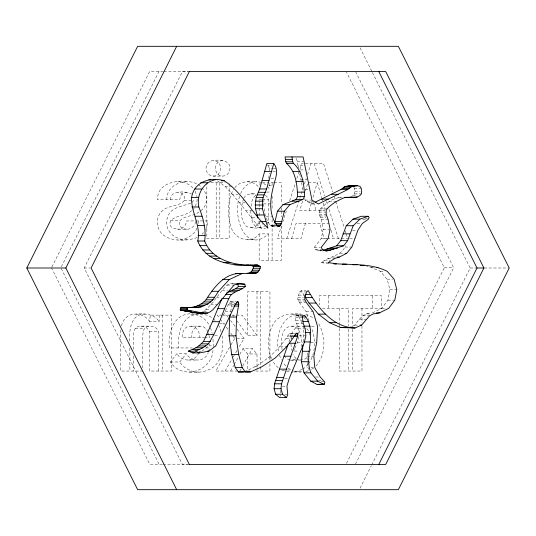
<?xml version="1.0" encoding="UTF-8"?>
<svg xmlns="http://www.w3.org/2000/svg" width="536" height="536" viewBox="0 0 536 536"><rect width="100%" height="100%" fill="white"/><g stroke="black" fill="none" stroke-linecap="round" stroke-linejoin="round"><path stroke-width="0.4" stroke-dasharray="2.68 2.01" d="M309.038 321.064L306.21 311.764L299.322 302.351L297.875 299.497L297.909 297.755L299.57 291.959L301.299 290.613L305.909 290.613M230.721 311.55L231.874 304.22L231.478 302.096L230.493 301.534L228.175 304.937L222.474 317.091M303.282 341.928L303.718 332.595L303.215 326.136M120.814 330.049L120.54 371.046L142.804 371.046M159.5 315.121L159.098 321.58L149.772 321.58L150.174 315.121L171.681 315.121L171.681 371.046L149.41 371.046L149.41 331.516C147.179 326.116 139.574 324.347 135.266 328.28L133.926 331.087L133.477 335.194L133.477 350.202M213.221 346.665L213.026 338.993M259.92 185.148L260.107 182.796L268.911 182.796M251.109 206.286C251.377 202.139 252.483 197.369 256.108 194.87M197.127 199.184L196.859 202.24L195.037 206.923M166.843 199.807C166.2 184.451 185.657 177.47 197.57 184.257M322.344 250.902L318.002 250.547L315.597 249.582L314.337 247.377L321.272 238.42L323.175 229.2L321.151 219.345L319.235 214.212L319.295 210.045C325.044 203.76 333.191 197.288 342.102 197.416M301.225 346.752C301.875 339.301 301.453 326.766 291.577 326.129C280.542 327.101 281.038 341.553 282.103 349.666M310.197 350.665L310.344 349.097M291.202 338.685C291.356 333.037 294.338 326.163 300.91 326.129L303.718 326.839M294.954 348.058L297.292 342.765L298.947 335.831L298.338 328.843L295.818 320.749L295.751 315.885L297.627 315.295L301.466 315.295M265.28 216.028L263.491 203.894L264.261 197.583M350.256 197.081L352.768 195.774L354.49 193.911L354.812 191.285L354.256 188.183L353.063 186.354M198.313 223.391L198.648 220.946M268.677 178.448L269.487 173.048M170.448 199.807L170.897 196.88L172.244 194.508C177.617 191.03 185.711 191.466 191.506 193.69M372.533 312.897L381.793 308.327L387.923 300.127L389.866 289.621L387.186 279.176L380.359 271.33L371.153 267.437L366.745 266.6M195.573 221.649C194.347 232.195 178.863 230.212 171.862 227.539A5.072 4.389 -90 0 1 170.549 220.825C176.217 214.795 186.24 216.31 192.136 210.266M307.269 360.293L306.94 356.333L307.785 352.279M197.161 237.522C183.674 242.627 158.087 241.904 157.376 222.648A14.264 12.348 -90 0 1 163.145 210.179C169.215 205.067 178.87 206.688 184.176 200.705C186.066 196.518 182.233 191.995 177.838 192.411M191.975 202.467L193.503 200.705L194.012 198.461M212.96 350.397C211.733 371.622 181.959 380.372 170.448 362.001L176.806 353.787L186.139 353.787L188.444 356.52L191.164 358.477A18.103 15.678 -90 0 0 202.233 359.207L205.811 356.728L208.337 352.882M208.692 351.469L209.589 347.944L204.926 347.944M302.498 201.268L299.771 210.661L324.615 210.661M305.46 191.097L307.966 182.488L317.292 182.488L321.694 197.784M309.098 210.661L311.831 201.268M312.97 197.355L317.292 182.488M291.624 238.728L296.147 223.217L329.024 223.217M305.473 223.217L300.957 238.728L277.346 238.728L281.199 226.842M239.746 196.41C232.081 214.306 244.584 255.505 268.502 233.87L259.169 233.87C251.699 244.342 234.674 239.525 231.364 227.767C227.231 215.499 227.076 200.953 233.475 189.416M282.74 222.092L286.331 210.996M289.668 200.699L295.577 182.481M296.864 178.522L298.914 172.183M299.946 169.014L301.741 163.467L323.516 163.467L332.709 191.989M286.673 238.728L298.485 202.286M299.771 198.327L302.853 188.819M304.394 184.062L306.19 178.522M307.476 174.562L311.068 163.467M288.924 341.747L290.646 336.487L290.465 333.265L295.075 333.265M121.545 325.821C122.744 319.014 128.801 313.62 135.849 314.089C144.104 313.506 154.221 313.58 159.098 321.58M243.585 198.796C240.711 207.439 239.559 219.74 246.654 226.621C252.215 228.651 259.042 228.49 264.61 226.587M280.127 396.292L280.596 395.005M328.916 263.652L321.245 262.647C328.883 256.087 341.713 256.476 345.499 245.589M293.621 351.087L294.619 348.815M196.973 228.108C193.992 235.706 185.597 239.766 177.744 239.76M205.63 229.622L207.311 225.837L207.981 220.946L186.387 220.946C186.407 225.757 182.186 229.395 177.476 229.167M158.743 371.046L158.743 331.516C156.512 326.116 148.907 324.347 144.599 328.28L143.253 331.087L142.804 335.194L142.804 369.378M266.164 218.266L269.97 225.388L272.167 226.172L273.099 225.911L274.579 223.606M202.025 351.14L208.839 345.894L209.918 343.737M51.892 267.029L149.718 71.368L163.091 71.368M159.051 71.368L60.843 267.779L159.051 464.183M188.545 464.411L182.401 464.411L84.192 268L182.401 71.59L188.545 71.59M346.497 463.439L444.331 267.779L346.497 72.119M355.455 464.183L453.664 267.779L355.455 71.368M360.078 488.189L371.307 465.717M371.683 464.967L470.166 268L372.433 72.528M240.631 193.603C243.404 185.61 251.9 180.096 260.329 182.173M230.567 371.046L233.776 365.257M234.178 364.534L238.192 357.298M239.8 354.403L243.009 348.614L252.342 348.614L256.999 353.988L256.999 369.425M241.1 368.875L239.9 371.046L215.707 371.046L230.594 345.526M242.708 365.981L252.342 348.614M231.009 344.815L234.728 338.43L244.061 338.43L238.681 347.65M225.033 371.046L231.653 359.703M233.307 356.869L237.033 350.484M267.082 224.597L268.502 222.172L268.502 199.198L267.122 196.839L265.266 195.158M308.602 363.723C315.912 353.405 315.711 339.268 311.677 327.731M199.003 352.882L196.478 356.728L192.906 359.214A18.103 15.678 -90 0 1 181.831 358.477L179.111 356.52L176.806 353.787M244.329 371.569C263.203 364.46 278.767 350.504 289.333 333.486L290.465 333.265M243.84 198.059C246.078 193.463 251.873 193.623 256.242 193.811M170.448 362.001L179.781 362.001L186.139 353.787M200.819 313.031C212.155 306.726 217.844 293.741 227.19 285.058L232.309 283.296L236.148 283.296M234.842 187.741C239.746 180.733 249.247 181.61 256.731 181.764M202.099 234.279L203.472 232.611M348.856 327.677L354.711 325.104C359.107 319.543 363.716 312.629 371.763 313.024M192.806 209.804L194.702 207.553M170.542 220.825L179.875 220.825C183.6 216.263 190.267 216.544 195.225 214.031M308.207 364.326L304.823 367.723L302.867 368.929M315.845 366.021C326.525 354.356 326.002 334.732 317.62 321.955M306.813 357.666L305.098 358.986L301.534 359.864M196.739 213.509L200.116 211.197M200.792 210.735C208.169 205.71 208.048 193.878 202.045 187.814M302.21 369.338L296.462 371.595L291.49 372.085L304.133 371.756M311.543 369.338L314.15 367.723M190.608 203.178L176.96 207.613L172.478 210.179A14.264 12.348 -90 0 0 166.709 222.648C166.314 233.328 177.269 240.336 187.077 239.76M304.716 198.441L305.051 200.075L311.463 203.988L313.614 202.943M305.795 371.595L308.756 370.631M295.765 358.986L291.49 360.038L295.376 360.038M320.039 250.902L322.746 250.319M198.903 351.73L201.248 351.288M207.961 332.072L206.394 329.144L203.633 326.886L200.149 326.129L190.816 326.129L187.171 326.813C183.118 328.836 182.066 333.593 182.133 337.76L204.015 337.76M200.149 326.129L196.498 326.813C192.444 328.836 191.392 333.593 191.466 337.76M213.335 176.083C221.207 176.364 223.177 164.184 216.336 161.169C210.025 158.442 204.082 165.389 206.581 171.426C209.094 177.979 217.301 175.768 222.661 176.083C225.669 176.043 228.316 174.22 229.415 171.426C232.778 160.907 220.979 159.051 213.335 160.626M222.661 160.626C213.201 160.251 213.221 176.431 222.661 176.083M187.165 192.411L183.861 192.94L181.57 194.508L180.23 196.88L179.781 199.807L157.51 199.807C156.994 184.076 174.609 179.815 187.124 181.764M250.707 227.72C254.386 227.807 257.809 225.596 259.169 222.172L259.169 220.53M194.662 314.089C174.997 310.947 167.205 331.864 169.423 347.944L192.089 347.944M198.534 314.237C181.838 314.712 177.202 334.35 178.749 347.944M302.525 314.31C291.792 312.87 278.506 314.069 272.817 324.789C267.357 335.322 267.169 348.534 271.792 359.401M300.91 314.089C281.782 313.728 274.787 336.528 278.787 352.118M189.342 372.085C200.31 373.264 213.348 371.24 218.943 360.447C223.023 352.943 223.231 344.078 222.072 335.797M145.176 314.089C130.101 313.56 128.801 332.132 129.866 343.127M163.929 71.368L188.304 71.368M297.125 161.249L304.039 161.249M296.515 158.361L298.029 165.591L304.944 165.591M267.531 164.659L268.174 165.825L272.013 165.825M268.174 165.825L269.454 168.458L272.523 168.458M273.293 168.458L276.362 168.458M300.462 169.925L305.842 169.925M272.791 171.507L276.636 171.507M270.981 178.448L274.821 178.448M300.87 179.473L307.014 179.473M210.728 182.796L225.267 182.796M273.661 182.796L269.44 182.796L268.992 188.277L266.968 185.999M274.238 182.796L281.44 182.796L281.44 203.613M268.704 185.289L272.543 185.289M217.395 180.793L225.288 186.555L232.202 186.555M354.256 188.183L361.17 188.183M305.192 189.429L309.038 189.429M354.812 191.285L360.192 191.285M266.472 192.055L270.312 192.055M354.49 193.911L361.405 193.911M225.288 186.555L232.53 194.434L237.904 194.434M352.768 195.774L356.608 195.774M338.049 197.436L342.658 197.436M259.169 199.198L261.501 199.198M262.278 199.198L268.502 199.198M305.051 200.075L311.965 200.075M184.176 200.705L193.503 200.705M307.088 201.462L313.995 201.462M328.977 201.637L335.891 201.637M232.53 194.434L239.465 202.722L244.838 202.722M309.466 202.836L313.305 202.836M263.491 203.894L270.405 203.894M311.463 203.988L315.302 203.988M320.675 208.156L327.583 208.156M319.295 210.045L324.675 210.045M239.465 202.722L246.004 210.822L252.918 210.822M319.108 212.102L326.022 212.102M319.235 214.212L326.149 214.212M319.67 215.961L326.585 215.961M266.171 216.839L272.315 216.839M246.004 210.822L251.089 217.375L256.463 217.375M320.421 217.643L325.794 217.643M364.855 218.661L367.924 218.661M321.151 219.345L328.065 219.345M362.758 219.472L366.597 219.472M266.948 222.172L268.502 222.172M357.023 223.405L361.632 223.405M251.089 217.375L256.355 223.907L263.27 223.907M273.943 224.919L275.484 224.919M269.97 225.388L275.35 225.388M273.099 225.911L276.167 225.911M270.988 225.951L277.903 225.951M272.167 226.172L276.013 226.172M256.355 223.907L261.012 228.195L265.615 228.195M323.175 229.2L330.089 229.2M352.547 230.205L357.157 230.205M349.72 238.292L355.1 238.292M321.272 238.42L326.652 238.42M326.545 238.728L324.166 238.728L319.69 223.217M327.275 238.728L347.777 238.728M247.31 239.76L256.637 239.76M344.963 247.049L351.877 247.049M314.337 247.377L320.481 247.377M315.597 249.582L322.511 249.582M318.002 250.547L321.841 250.547M339.75 253.334L343.589 253.334M332.501 257.046L335.576 257.046M327.985 258.406L334.129 258.406M324.582 260.168L329.962 260.168M321.245 262.647L327.396 262.647M371.153 267.437L373.458 267.437M444.331 267.779L453.664 267.779M84.192 268L90.343 268M470.166 268L475.981 268M484.289 268L509.2 268M380.359 271.33L384.198 271.33M387.186 279.176L392.566 279.176M227.19 285.058L234.105 285.058M389.866 289.621L396.781 289.621M222.179 290.572L227.552 290.572M299.57 291.959L306.485 291.959M298.552 295.128L305.466 295.128M216.524 297.614L221.134 297.614M297.909 297.755L303.289 297.755M297.875 299.497L304.79 299.497M387.923 300.127L394.838 300.127M298.438 301.004L305.353 301.004M230.493 301.534L235.867 301.534M231.478 302.096L236.858 302.096M299.322 302.351L306.237 302.351M229.294 303.215L236.209 303.215M231.874 304.22L234.178 304.22M210.708 304.481L217.623 304.481M228.175 304.937L232.785 304.937M231.787 306.056L233.321 306.056M322.35 308.347L348.534 308.347L348.534 325.908M381.793 308.327L385.632 308.327M206.072 309.641L210.675 309.641M225.14 311.336L232.048 311.336M203.566 311.677L207.405 311.677M306.21 311.764L313.125 311.764M366.363 313.908L370.202 313.908M222.132 315.121L217.227 315.121L219.727 318.451M222.949 315.121L235.874 315.121M236.369 315.121L242.091 315.121L256.999 335.643L247.666 335.643L237.227 321.171M296.689 315.59L302.833 315.59M362.651 315.831L369.565 315.831M295.751 315.885L301.132 315.885M297.627 315.295L299.028 316.944L301.326 316.944M295.564 317.748L302.478 317.748M359.495 319.322L366.41 319.322M295.818 320.749L302.733 320.749M219.479 323.563L224.859 323.563M296.354 323.57L303.269 323.57M354.711 325.104L357.78 325.104M141.223 326.129L150.549 326.129M291.577 326.129L300.91 326.129M311.456 326.491L316.066 326.491M135.266 328.28L144.599 328.28M298.338 328.843L305.245 328.843M149.41 331.516L158.743 331.516M289.333 333.486L294.706 333.486M290.626 335.228L293.695 335.228M214.641 335.811L219.251 335.811M298.947 335.831L305.862 335.831M287.571 336.045L294.485 336.045M290.646 336.487L292.951 336.487M204.551 337.76L209.455 337.76L208.986 335.637M286.124 338.176L292.267 338.176M310.579 342.544L316.722 342.544M297.292 342.765L302.673 342.765M208.839 345.894L213.449 345.894M280.288 346.162L287.202 346.162M294.385 351.087L298.994 351.087M243.009 348.614L247.666 353.988L256.999 353.988M306.94 356.333L313.091 356.333M268.395 357.907L273.005 357.907M188.491 360.038L197.818 360.038M298.485 360.038L300.817 360.038L296.636 358.999M290.505 360.52L296.649 360.52M254.801 366.852L258.647 366.852M310.92 367.428L313.225 367.428M287.457 370.001L292.837 370.001M250.091 371.046L247.666 371.046L247.666 353.988M255.752 371.046L269.936 371.046L269.936 363.529M315.59 377.002L320.193 377.002M284.616 378.443L289.226 378.443M318.364 380.48L321.439 380.48M321.278 381.518L324.347 381.518M282.311 386.208L286.921 386.208M284.67 394.362L286.974 394.362M162.395 464.183L149.718 464.183L51.516 267.779M163.091 464.183L187.466 464.183M177.791 181.764C183.768 181.731 189.985 183.969 193.65 188.873M300.817 372.085L295.845 371.595L293.627 370.865M286.519 371.595L290.659 371.997M247.398 181.764C251.994 181.778 256.442 183.982 259.156 187.707M135.849 314.089C141.43 314.042 146.65 316.997 149.772 321.58M198.668 372.085C191.185 372.031 183.815 368.413 179.781 362.001M250.801 193.811L253.608 194.146L255.933 195.158M186.809 229.167L183.547 228.758L181.188 227.539A5.072 4.389 -90 0 1 179.875 220.825M260.04 227.72C251.505 227.465 250.949 216.477 250.774 210.139M305.768 314.753L307.383 314.98L313.017 317.654L314.17 318.732M291.577 314.089L298.056 314.98L301.574 316.649M200.102 314.089L206.367 314.987A23.892 20.696 -90 0 1 211.901 317.68M190.769 314.089L197.034 314.987A23.892 20.696 -90 0 1 210.259 327.215M232.309 283.296L234.721 283.685M190.816 326.129L194.3 326.886L197.06 329.144L199.024 332.802L200.129 337.76M290.097 359.69L287.303 358.999L285.199 356.916M282.077 370.135L285.038 371.106M288.154 368.111L291.41 370.135M263.578 183.392L266.466 185.429M198.226 184.572L201.107 186.756M304.26 318.19L305.413 319.268M296.106 358.477L293.48 355.87L292.911 354.323M285.809 366.001L283.216 362.899M278.171 367.703L274.794 364.299L272.074 360.092M306.82 328.535L308.254 330.404L310.197 335.844M226.56 315.121L228.055 317.118M230.56 320.448L235.056 326.444M237.059 329.111L244.061 338.43M220.229 319.114L224.229 324.448M226.226 327.107L228.229 329.774M230.728 333.104L232.229 335.101M232.731 335.771L234.728 338.43M232.758 315.121L233.75 316.468M304.341 295.772L301.299 290.613M309.011 369.478L307.845 367.428L307.329 361.083M195.124 191.171L196.792 195.613L196.993 197.757M299.028 316.944L302.907 325.372M360.078 47.811L372.058 71.777M279.457 355.247L281.4 360.092M334.243 196.739L335.516 200.699M335.771 201.496L344.199 227.633M345.224 230.802L345.988 233.18M346.243 233.971L347.522 237.93M314.183 163.467L324.655 195.948M326.444 201.496L327.978 206.246M328.997 209.415L338.444 238.728M261.012 228.195L258.332 219.398M221.06 331.851L219.887 327.911A23.892 20.696 -90 0 0 218.179 324.501M210.561 327.911L212.202 333.425M331.034 230.199L333.499 238.728M321.922 198.588L325.164 209.857M313.748 202.608L316.066 210.661M208.357 332.802L208.826 334.926M298.029 165.591L298.78 169.202M299.738 173.905L301.339 181.771M301.493 182.535L302.894 189.429M280.415 390.288L280.75 393.545M269.454 168.458L269.655 170.743M290.968 344.125L291.497 350.457M372.332 295.792L372.332 308.347M361.968 308.347L361.968 322.558M361.968 325.908L361.968 371.046L339.208 371.046L339.208 328.414M352.634 328.414L352.634 308.347L381.659 308.347L381.659 295.792L319.242 295.792L319.242 304.997M352.634 329.251L352.634 371.046M348.534 329.251L348.534 371.046M339.208 308.347L339.208 324.233M339.208 325.071L339.208 327.576M328.575 295.792L328.575 308.347M281.44 207.774L281.44 210.273M281.44 211.104L281.44 216.933M281.44 226.091L281.44 260.228L259.169 260.228L259.169 233.87M272.107 182.796L272.107 186.964M272.107 196.122L272.107 209.442M272.107 219.432L272.107 260.228M269.936 360.185L269.936 291.658L247.666 291.658L247.666 335.643M268.502 233.87L268.502 260.228M260.603 291.658L260.603 371.046M259.169 200.839L259.169 203.305M259.169 204.122L259.169 207.405M259.169 208.223L259.169 216.43M256.999 291.658L256.999 335.643M229.153 183.634L229.153 238.728L206.842 238.728L206.842 183.634M219.827 182.796L219.827 238.728M216.175 182.796L216.175 238.728M162.348 315.121L162.348 371.046M133.477 356.038L133.477 371.046M129.866 348.058L129.866 371.046M213.134 318.619A23.892 20.696 -90 0 1 215.445 320.809"/><path stroke-width="0.8" d="M334.297 263.652C351.985 265.072 370.945 263.116 387.273 271.33L394.101 279.176L396.781 289.621L394.838 300.127L388.701 308.327L379.448 312.897L373.277 313.908L369.565 315.831L361.626 325.104L355.033 327.999C333.291 327.536 318.096 308.14 308.213 290.613L306.485 291.959L304.823 297.755L304.79 299.497L306.237 302.351L313.125 311.764L317.6 326.491L316.722 342.544L313.855 356.333L314.759 367.428L320.193 377.002L324.347 381.518L324.883 382.617L324.273 384.084L323.965 384.413L317.68 381.163L310.92 372.835C303.363 354.417 318.277 331.911 304.542 315.295L302.666 315.885L302.478 317.748L303.269 323.57L305.245 328.843L305.862 335.831L304.207 342.765L289.226 378.443L286.921 386.208L287.745 394.362L286.566 397.578L282.552 394.262L281.005 388.721L281.521 383.81L297.56 336.487L297.38 333.265L296.24 333.486L287.202 346.162L275.31 357.907L261.715 366.852L250.493 371.91L238.433 371.977L235.25 367.575L231.733 354.437L229.073 335.838L229.656 317.037L230.112 314.686M250.493 371.91L245.341 371.977L242.165 367.575L238.641 354.437L235.987 335.838L236.57 317.037L238.788 304.22L238.393 302.096L237.401 301.534L235.09 304.937L215.753 345.894L208.94 351.14L199.566 352.923L192.659 352.923L188.444 351.12L195.921 347.77L198.782 345.941L203.573 341.412L212.45 321.7L221.911 298.619L228.825 298.619C231.585 291.316 240.034 291.175 245.247 286.606L244.845 284.207L237.689 283.296M239.224 283.296L234.105 285.058L212.98 309.641L210.481 311.677L207.734 313.031L196.953 313.165L180.284 310.083L180.357 308.033L181.711 307.349L197.154 307.497L201.141 306.907L207.995 303.919L212.939 299.812L218.534 291.289L229.18 279.598L242.259 273.481C225.509 272.147 214.045 286.961 206.025 299.812C202.045 304.287 196.183 306.994 190.24 307.497M203.868 313.165L187.198 310.083L187.272 308.033L188.625 307.349M235.344 273.481L254.077 273.327C257.876 273.856 259.906 269.735 260.523 266.613L257.401 264.972C235.94 266.439 206.782 264.161 197.75 241.006C201.147 225.261 190.943 212.671 191.607 197.462C194.025 181.61 210.621 176.679 224.309 180.793C242.527 192.833 252.235 213.542 267.92 228.195L262.452 208.718L262.459 201.161L263.049 197.536L266.606 188.967L273.796 163.487L266.888 163.487L259.692 188.967L256.134 197.536L255.27 205L255.538 208.718L257.896 217.924M253.414 265.079C235.096 265.896 211.733 260.114 204.665 241.006C206.313 229.22 203.151 217.851 198.843 206.97C196.25 195.071 203.258 181.744 215.787 179.627M323.965 384.413L317.051 384.413L310.766 381.163L304.006 372.835L301.426 361.72L302.967 345.043M286.566 397.578L279.651 397.578L275.645 394.262L274.09 388.721L274.606 383.81L275.578 380.62L287.912 344.775M274.707 222.943L277.454 211.204L282.934 204.672L295.973 199.452L302.887 199.452L304.508 196.545C304.147 184.799 302.8 171.755 293.54 163.44C292.214 161.524 292.395 159.112 291.979 156.914M277.548 226.172L280.006 225.911L280.857 224.919L284.361 211.204L289.849 204.672L302.887 199.452M254.077 273.327L247.163 273.327C250.962 273.856 252.992 269.735 253.615 266.613L250.486 264.972M368.165 216.289L359.917 219.157L353.19 225.73L347.643 240.664L343.63 245.776L330.337 250.178L323.422 250.178L336.715 245.776L340.735 240.664L346.283 225.73L353.003 219.157L361.251 216.289L368.165 216.289L369.163 217.415L368.132 219.472L362.403 223.405L357.921 230.205L351.877 247.049L346.658 253.334L339.415 257.046L334.9 258.406L328.159 262.647L335.831 263.652M188.444 351.12C195.848 352.293 202.749 348.42 208.283 343.864C217.696 330.33 221.917 313.58 228.825 298.619M26.8 268L137.645 46.317L398.355 46.317L509.2 268L398.355 489.683L137.645 489.683L26.8 268L65.834 268L176.672 489.683M65.834 268L176.672 46.317M189.309 71.59L91.107 268L189.309 464.411M378.805 464.411L477.013 268L378.805 71.59M189.087 71.59L385.719 71.59L483.921 268L385.719 464.411L189.087 464.411M295.973 199.452L297.601 196.545C297.232 184.799 295.885 171.755 286.626 163.44C285.299 161.524 285.487 159.112 285.065 156.914L303.128 156.914L311.965 200.075L318.377 203.988L347.69 189.583L351.958 186.441L357.485 185.737L359.978 186.354L361.17 188.183L361.726 191.285L361.405 193.911C357.7 199.271 350.37 196.886 344.963 197.436C338.008 200.317 330.893 203.982 326.21 210.045L326.149 214.212L328.065 219.345L330.089 229.2L328.186 238.42L321.252 247.377L322.511 249.582L324.916 250.547L326.953 250.902L330.337 250.178M317.051 384.413L324.273 384.084M315.047 202.246L340.775 189.583L345.043 186.441L350.578 185.737L357.485 185.737M226.42 293.159C229.998 290.331 235.003 289.956 238.332 286.606L245.247 286.606M192.659 352.923L194.997 352.474M344.534 197.402L357.17 197.081M196.953 313.165L207.734 313.031M246.5 265.079L248.892 265.019M238.433 371.977L243.579 371.91M285.393 159.359L292.308 159.359M285.782 161.805L292.696 161.805M286.626 163.44L293.54 163.44M264.529 171.554L271.444 171.554M293.172 171.487L300.086 171.487M262.117 180.398L269.032 180.398M221.234 180.793L224.309 180.793M296.1 181.463L303.014 181.463M200.699 182.749L207.613 182.749M347.763 185.932L354.678 185.932M345.043 186.441L351.958 186.441M343.723 187.211L350.638 187.211M342.464 188.411L349.378 188.411M259.692 188.967L266.606 188.967M194.709 189.014L201.623 189.014M340.775 189.583L347.69 189.583M297.54 192.156L304.448 192.156M258.446 192.317L265.36 192.317M331.281 194.307L338.196 194.307M257.133 194.89L264.04 194.89M297.601 196.545L304.508 196.545M191.607 197.462L198.521 197.462M347.777 197.382L354.691 197.382M256.134 197.536L263.049 197.536M321.493 199.117L328.407 199.117M255.545 201.161L262.459 201.161M292.221 201.154L299.135 201.154M282.934 204.672L289.849 204.672M255.27 205L262.184 205M191.928 206.97L198.843 206.97M255.538 208.718L262.452 208.718M277.454 211.204L284.361 211.204M257.032 214.99L263.947 214.99M195.091 216.249L202.005 216.249M353.003 219.157L359.917 219.157M260.516 221.603L265.896 221.603M274.955 221.616L281.869 221.616M275.35 223.606L281.494 223.606M276.248 224.919L280.857 224.919M197.831 225.482L204.739 225.482M346.283 225.73L353.19 225.73M276.938 225.911L280.006 225.911M342.96 233.83L349.874 233.83M198.019 235.585L204.926 235.585M340.735 240.664L347.643 240.664M197.75 241.006L204.665 241.006M199.828 245.635L206.742 245.635M336.715 245.776L343.63 245.776M330.612 248.054L337.526 248.054M327.007 249.012L333.915 249.012M202.775 249.964L209.69 249.964M323.375 250.547L324.916 250.547M325.419 250.902L326.953 250.902M205.918 253.334L212.832 253.334M345.124 253.334L346.658 253.334M209.623 256.094L216.537 256.094M337.111 257.046L339.415 257.046M213.589 258.392L220.504 258.392M223.15 262.466L230.065 262.466M342.672 264.134L346.511 264.134M352.574 264.757L357.184 264.757M234.668 264.898L241.582 264.898M254.332 264.972L257.401 264.972M360.165 265.374L364.775 265.374M252.047 265.715L258.955 265.715M253.615 266.613L260.523 266.613M376.533 267.437L378.068 267.437M477.013 268L483.921 268M253.253 268.255L260.168 268.255M252.268 270.198L259.183 270.198M251.129 271.946L258.044 271.946M249.99 272.891L256.905 272.891M248.61 273.286L255.525 273.286M222.266 279.598L229.18 279.598M236.329 283.946L244.845 284.207M235.384 288.737L242.299 288.737M232.276 290.291L239.19 290.291M211.62 291.289L218.534 291.289M228.229 291.792L235.143 291.792M225.381 294.532L231.525 294.532M305.158 294.559L310.538 294.559M207.821 297.279L214.735 297.279M304.703 296.375L305.426 297.587L312.341 297.587M206.025 299.812L212.939 299.812M203.982 301.942L210.896 301.942M236.858 302.096L238.393 302.096M305.426 297.587L309.038 303.075L315.952 303.075M201.08 303.919L207.995 303.919M234.942 304.22L238.788 304.22M197.717 305.681L204.631 305.681M234.091 306.056L238.701 306.056M194.226 306.907L201.141 306.907M189.831 307.51L197.154 307.497M180.357 308.033L187.272 308.033M217.851 308.649L224.765 308.649M180.317 309.058L187.232 309.058M180.284 310.083L187.198 310.083M184.491 311.182L191.406 311.182M190.715 312.347L197.63 312.347M376.373 312.897L379.448 312.897M309.038 303.075L318.397 314.143L325.305 314.143M302.096 316.944L305.935 316.944M229.656 317.037L236.57 317.037M302.894 321.533L308.274 321.533M212.45 321.7L219.365 321.7M318.397 314.143L329.406 322.639L336.313 322.639M360.085 325.104L361.626 325.104M303.986 326.136L310.13 326.136M329.406 322.639L340.682 327.536L347.596 327.536M355.033 327.999L340.682 327.536M305.252 332.595L310.632 332.595M295.845 333.265L297.38 333.265M206.836 334.632L213.75 334.632M294.465 335.228L297.54 335.228M229.073 335.838L235.987 335.838M293.721 336.487L297.56 336.487M203.573 341.412L210.487 341.412M304.053 341.928L310.197 341.928M289.199 343.248L295.343 343.248M201.369 343.864L208.283 343.864M198.782 345.941L205.697 345.941M195.921 347.77L202.836 347.77M192.518 349.378L199.432 349.378M207.405 351.14L208.94 351.14M302.338 351.274L309.252 351.274M231.733 354.437L238.641 354.437M284.02 356.206L290.934 356.206M301.426 361.72L308.341 361.72M235.25 367.575L242.165 367.575M279.598 369.157L286.512 369.157M304.006 372.835L310.92 372.835M276.744 377.471L283.651 377.471M275.578 380.62L282.492 380.62M310.766 381.163L317.68 381.163M274.606 383.81L281.521 383.81M274.09 388.721L281.005 388.721M275.645 394.262L282.552 394.262M181.711 307.349L183.138 307.403M333.848 263.873L336.313 263.987M342.879 264.328L346.162 264.516M208.873 179.627L210.42 179.841M279.082 226.172L276.884 225.388C266.747 211.345 271.176 193.677 275.591 178.448C276.958 173.336 277.239 167.835 273.796 163.487M350.578 185.737L352.44 186.2M195.359 351.12L199.566 352.923M237.93 284.207L238.332 286.606"/></g></svg>
